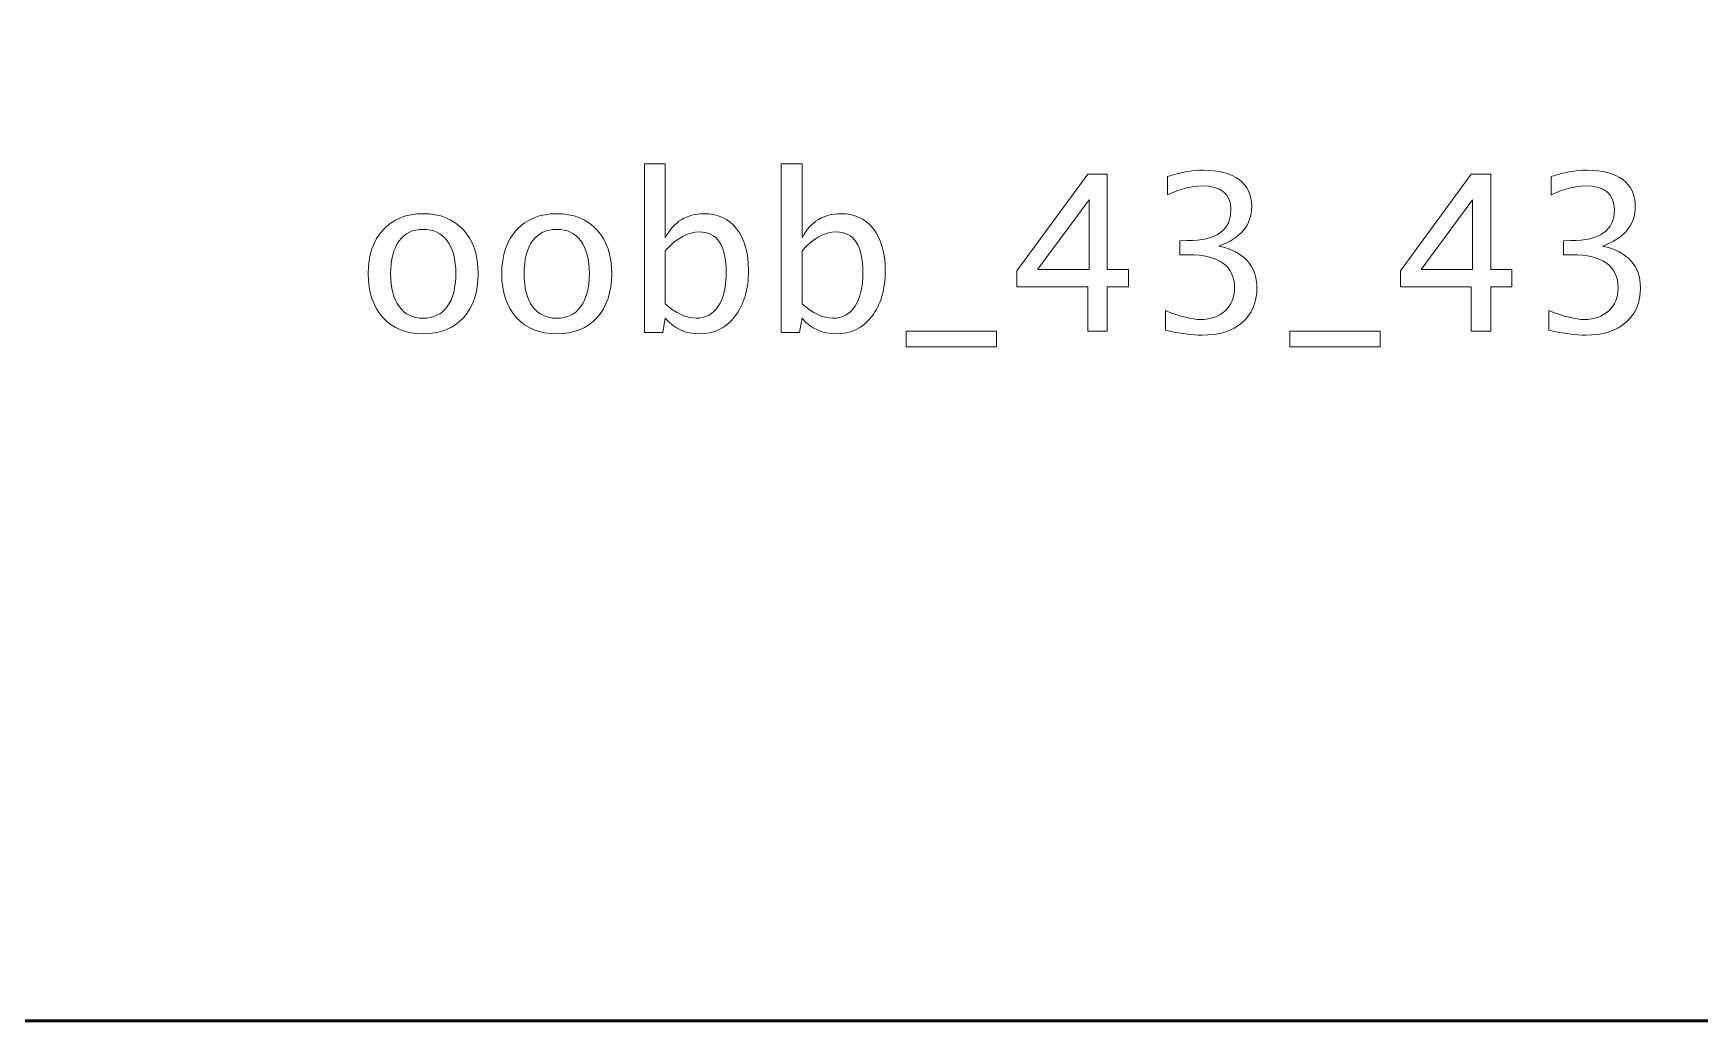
# Model space of a CAD drawing. Header units: centimetres. Extents: x -6.7 to 6.7, y -6 to 6.
# Drawn here: x -0.966 to 3.903, y -5.95 to -3.065 of the extents above; entities that cross this region are included whole.
import ezdxf

# ---------------------------------------------------------------- set-up
doc = ezdxf.new("R2010")
doc.units = ezdxf.units.CM
doc.header["$MEASUREMENT"] = 0
doc.layers.add('Layer 1', color=7, linetype='Continuous')

msp = doc.modelspace()

# ---------------------------------------------------------------- linework, layer by layer
at = {"layer": 'Layer 1', "lineweight": 53}
msp.add_open_spline([(6.2, 5.95), (6.2, 5.95), (-6.2, 5.95), (-6.2, 5.95), (-6.2, 5.95), (-6.47614, 5.95), (-6.7, 5.72614), (-6.7, 5.45), (-6.7, 5.45), (-6.7, 5.45), (-6.7, -5.45), (-6.7, -5.45), (-6.7, -5.45), (-6.7, -5.72614), (-6.47614, -5.95), (-6.2, -5.95), (-6.2, -5.95), (-6.2, -5.95), (6.2, -5.95), (6.2, -5.95), (6.2, -5.95), (6.47614, -5.95), (6.7, -5.72614), (6.7, -5.45), (6.7, -5.45), (6.7, -5.45), (6.7, 5.45), (6.7, 5.45), (6.7, 5.45), (6.7, 5.72614), (6.47614, 5.95), (6.2, 5.95)], degree=3, knots=[0, 0, 0, 0, 0.1111111, 0.1111111, 0.1111111, 0.1111111, 0.2222222, 0.2222222, 0.2222222, 0.2222222, 0.3333333, 0.3333333, 0.3333333, 0.3333333, 0.4444444, 0.4444444, 0.4444444, 0.4444444, 0.5555556, 0.5555556, 0.5555556, 0.5555556, 0.6666667, 0.6666667, 0.6666667, 0.6666667, 0.7777778, 0.7777778, 0.7777778, 0.7777778, 1, 1, 1, 1], dxfattribs=at)
at = {"layer": 'Layer 1', "color": 5, "lineweight": 9}
for points, knots in [([(0.81951, -3.93941), (0.81951, -3.93941), (0.81951, -3.44601), (0.81951, -3.44601), (0.81951, -3.44601), (0.81951, -3.44601), (0.88047, -3.44601), (0.88047, -3.44601), (0.88047, -3.44601), (0.88047, -3.44601), (0.88047, -3.66266), (0.88047, -3.66266), (0.88047, -3.66266), (0.90545, -3.61556), (0.94302, -3.59206), (0.99309, -3.59206), (0.99309, -3.59206), (1.03362, -3.59206), (1.06548, -3.60678), (1.08876, -3.6363), (1.08876, -3.6363), (1.11204, -3.66583), (1.12369, -3.70615), (1.12369, -3.75727), (1.12369, -3.75727), (1.12369, -3.81294), (1.11046, -3.85792), (1.0841, -3.892), (1.0841, -3.892), (1.05775, -3.92618), (1.02304, -3.94322), (0.98007, -3.94322), (0.98007, -3.94322), (0.94016, -3.94322), (0.90693, -3.92798), (0.88047, -3.89739), (0.88047, -3.89739), (0.88047, -3.89739), (0.87306, -3.93941), (0.87306, -3.93941), (0.87306, -3.93941), (0.87306, -3.93941), (0.81951, -3.93941), (0.81951, -3.93941)], [0, 0, 0, 0, 0.0833333, 0.0833333, 0.0833333, 0.0833333, 0.1666667, 0.1666667, 0.1666667, 0.1666667, 0.25, 0.25, 0.25, 0.25, 0.3333333, 0.3333333, 0.3333333, 0.3333333, 0.4166667, 0.4166667, 0.4166667, 0.4166667, 0.5, 0.5, 0.5, 0.5, 0.5833333, 0.5833333, 0.5833333, 0.5833333, 0.6666667, 0.6666667, 0.6666667, 0.6666667, 0.75, 0.75, 0.75, 0.75, 0.8333333, 0.8333333, 0.8333333, 0.8333333, 1, 1, 1, 1]), ([(1.21914, -3.93941), (1.21914, -3.93941), (1.21914, -3.44601), (1.21914, -3.44601), (1.21914, -3.44601), (1.21914, -3.44601), (1.2801, -3.44601), (1.2801, -3.44601), (1.2801, -3.44601), (1.2801, -3.44601), (1.2801, -3.66266), (1.2801, -3.66266), (1.2801, -3.66266), (1.30508, -3.61556), (1.34265, -3.59206), (1.39272, -3.59206), (1.39272, -3.59206), (1.43325, -3.59206), (1.46511, -3.60678), (1.48839, -3.6363), (1.48839, -3.6363), (1.51167, -3.66583), (1.52332, -3.70615), (1.52332, -3.75727), (1.52332, -3.75727), (1.52332, -3.81294), (1.51009, -3.85792), (1.48373, -3.892), (1.48373, -3.892), (1.45738, -3.92618), (1.42267, -3.94322), (1.3797, -3.94322), (1.3797, -3.94322), (1.33979, -3.94322), (1.30656, -3.92798), (1.2801, -3.89739), (1.2801, -3.89739), (1.2801, -3.89739), (1.27269, -3.93941), (1.27269, -3.93941), (1.27269, -3.93941), (1.27269, -3.93941), (1.21914, -3.93941), (1.21914, -3.93941)], [0, 0, 0, 0, 0.0833333, 0.0833333, 0.0833333, 0.0833333, 0.1666667, 0.1666667, 0.1666667, 0.1666667, 0.25, 0.25, 0.25, 0.25, 0.3333333, 0.3333333, 0.3333333, 0.3333333, 0.4166667, 0.4166667, 0.4166667, 0.4166667, 0.5, 0.5, 0.5, 0.5, 0.5833333, 0.5833333, 0.5833333, 0.5833333, 0.6666667, 0.6666667, 0.6666667, 0.6666667, 0.75, 0.75, 0.75, 0.75, 0.8333333, 0.8333333, 0.8333333, 0.8333333, 1, 1, 1, 1]), ([(2.11473, -3.9356), (2.11473, -3.9356), (2.11473, -3.80542), (2.11473, -3.80542), (2.11473, -3.80542), (2.11473, -3.80542), (1.90771, -3.80542), (1.90771, -3.80542), (1.90771, -3.80542), (1.90771, -3.80542), (1.90771, -3.75907), (1.90771, -3.75907), (1.90771, -3.75907), (1.90771, -3.75907), (2.11473, -3.47649), (2.11473, -3.47649), (2.11473, -3.47649), (2.11473, -3.47649), (2.17188, -3.47649), (2.17188, -3.47649), (2.17188, -3.47649), (2.17188, -3.47649), (2.17188, -3.75526), (2.17188, -3.75526), (2.17188, -3.75526), (2.17188, -3.75526), (2.23347, -3.75526), (2.23347, -3.75526), (2.23347, -3.75526), (2.23347, -3.75526), (2.23347, -3.80542), (2.23347, -3.80542), (2.23347, -3.80542), (2.23347, -3.80542), (2.17188, -3.80542), (2.17188, -3.80542), (2.17188, -3.80542), (2.17188, -3.80542), (2.17188, -3.9356), (2.17188, -3.9356), (2.17188, -3.9356), (2.17188, -3.9356), (2.11473, -3.9356), (2.11473, -3.9356)], [0, 0, 0, 0, 0.0833333, 0.0833333, 0.0833333, 0.0833333, 0.1666667, 0.1666667, 0.1666667, 0.1666667, 0.25, 0.25, 0.25, 0.25, 0.3333333, 0.3333333, 0.3333333, 0.3333333, 0.4166667, 0.4166667, 0.4166667, 0.4166667, 0.5, 0.5, 0.5, 0.5, 0.5833333, 0.5833333, 0.5833333, 0.5833333, 0.6666667, 0.6666667, 0.6666667, 0.6666667, 0.75, 0.75, 0.75, 0.75, 0.8333333, 0.8333333, 0.8333333, 0.8333333, 1, 1, 1, 1]), ([(2.34162, -3.93242), (2.34162, -3.93242), (2.34162, -3.87527), (2.34162, -3.87527), (2.34162, -3.87527), (2.38522, -3.89263), (2.41941, -3.90131), (2.44449, -3.90131), (2.44449, -3.90131), (2.47402, -3.90131), (2.49784, -3.89284), (2.51615, -3.8758), (2.51615, -3.8758), (2.53446, -3.85876), (2.54356, -3.83654), (2.54356, -3.80923), (2.54356, -3.80923), (2.54356, -3.74446), (2.49848, -3.71208), (2.4083, -3.71208), (2.4083, -3.71208), (2.4083, -3.71208), (2.38417, -3.71208), (2.38417, -3.71208), (2.38417, -3.71208), (2.38417, -3.71208), (2.38417, -3.67112), (2.38417, -3.67112), (2.38417, -3.67112), (2.38417, -3.67112), (2.40554, -3.6708), (2.40554, -3.6708), (2.40554, -3.6708), (2.49032, -3.6708), (2.53277, -3.64096), (2.53277, -3.58116), (2.53277, -3.58116), (2.53277, -3.53428), (2.50461, -3.51078), (2.44841, -3.51078), (2.44841, -3.51078), (2.41824, -3.51078), (2.3848, -3.51946), (2.34797, -3.53682), (2.34797, -3.53682), (2.34797, -3.53682), (2.34797, -3.48348), (2.34797, -3.48348), (2.34797, -3.48348), (2.38406, -3.4712), (2.41888, -3.46506), (2.45232, -3.46506), (2.45232, -3.46506), (2.49784, -3.46506), (2.53287, -3.47417), (2.55721, -3.49237), (2.55721, -3.49237), (2.58155, -3.51047), (2.59373, -3.53682), (2.59373, -3.57132), (2.59373, -3.57132), (2.59373, -3.62519), (2.56187, -3.66361), (2.49805, -3.68647), (2.49805, -3.68647), (2.57203, -3.70372), (2.60897, -3.74425), (2.60897, -3.80828), (2.60897, -3.80828), (2.60897, -3.85146), (2.59468, -3.88543), (2.56621, -3.91009), (2.56621, -3.91009), (2.53774, -3.93475), (2.49858, -3.94703), (2.44883, -3.94703), (2.44883, -3.94703), (2.42047, -3.94703), (2.3848, -3.94216), (2.34162, -3.93242)], [0, 0, 0, 0, 0.047619, 0.047619, 0.047619, 0.047619, 0.0952381, 0.0952381, 0.0952381, 0.0952381, 0.1428571, 0.1428571, 0.1428571, 0.1428571, 0.1904762, 0.1904762, 0.1904762, 0.1904762, 0.2380952, 0.2380952, 0.2380952, 0.2380952, 0.2857143, 0.2857143, 0.2857143, 0.2857143, 0.3333333, 0.3333333, 0.3333333, 0.3333333, 0.3809524, 0.3809524, 0.3809524, 0.3809524, 0.4285714, 0.4285714, 0.4285714, 0.4285714, 0.4761905, 0.4761905, 0.4761905, 0.4761905, 0.5238095, 0.5238095, 0.5238095, 0.5238095, 0.5714286, 0.5714286, 0.5714286, 0.5714286, 0.6190476, 0.6190476, 0.6190476, 0.6190476, 0.6666667, 0.6666667, 0.6666667, 0.6666667, 0.7142857, 0.7142857, 0.7142857, 0.7142857, 0.7619048, 0.7619048, 0.7619048, 0.7619048, 0.8095238, 0.8095238, 0.8095238, 0.8095238, 0.8571429, 0.8571429, 0.8571429, 0.8571429, 0.9047619, 0.9047619, 0.9047619, 0.9047619, 1, 1, 1, 1]), ([(3.2353, -3.9356), (3.2353, -3.9356), (3.2353, -3.80542), (3.2353, -3.80542), (3.2353, -3.80542), (3.2353, -3.80542), (3.02828, -3.80542), (3.02828, -3.80542), (3.02828, -3.80542), (3.02828, -3.80542), (3.02828, -3.75907), (3.02828, -3.75907), (3.02828, -3.75907), (3.02828, -3.75907), (3.2353, -3.47649), (3.2353, -3.47649), (3.2353, -3.47649), (3.2353, -3.47649), (3.29245, -3.47649), (3.29245, -3.47649), (3.29245, -3.47649), (3.29245, -3.47649), (3.29245, -3.75526), (3.29245, -3.75526), (3.29245, -3.75526), (3.29245, -3.75526), (3.35404, -3.75526), (3.35404, -3.75526), (3.35404, -3.75526), (3.35404, -3.75526), (3.35404, -3.80542), (3.35404, -3.80542), (3.35404, -3.80542), (3.35404, -3.80542), (3.29245, -3.80542), (3.29245, -3.80542), (3.29245, -3.80542), (3.29245, -3.80542), (3.29245, -3.9356), (3.29245, -3.9356), (3.29245, -3.9356), (3.29245, -3.9356), (3.2353, -3.9356), (3.2353, -3.9356)], [0, 0, 0, 0, 0.0833333, 0.0833333, 0.0833333, 0.0833333, 0.1666667, 0.1666667, 0.1666667, 0.1666667, 0.25, 0.25, 0.25, 0.25, 0.3333333, 0.3333333, 0.3333333, 0.3333333, 0.4166667, 0.4166667, 0.4166667, 0.4166667, 0.5, 0.5, 0.5, 0.5, 0.5833333, 0.5833333, 0.5833333, 0.5833333, 0.6666667, 0.6666667, 0.6666667, 0.6666667, 0.75, 0.75, 0.75, 0.75, 0.8333333, 0.8333333, 0.8333333, 0.8333333, 1, 1, 1, 1]), ([(3.46219, -3.93242), (3.46219, -3.93242), (3.46219, -3.87527), (3.46219, -3.87527), (3.46219, -3.87527), (3.50579, -3.89263), (3.53998, -3.90131), (3.56506, -3.90131), (3.56506, -3.90131), (3.59459, -3.90131), (3.61841, -3.89284), (3.63672, -3.8758), (3.63672, -3.8758), (3.65503, -3.85876), (3.66413, -3.83654), (3.66413, -3.80923), (3.66413, -3.80923), (3.66413, -3.74446), (3.61905, -3.71208), (3.52887, -3.71208), (3.52887, -3.71208), (3.52887, -3.71208), (3.50474, -3.71208), (3.50474, -3.71208), (3.50474, -3.71208), (3.50474, -3.71208), (3.50474, -3.67112), (3.50474, -3.67112), (3.50474, -3.67112), (3.50474, -3.67112), (3.52611, -3.6708), (3.52611, -3.6708), (3.52611, -3.6708), (3.61089, -3.6708), (3.65334, -3.64096), (3.65334, -3.58116), (3.65334, -3.58116), (3.65334, -3.53428), (3.62518, -3.51078), (3.56898, -3.51078), (3.56898, -3.51078), (3.53881, -3.51078), (3.50537, -3.51946), (3.46854, -3.53682), (3.46854, -3.53682), (3.46854, -3.53682), (3.46854, -3.48348), (3.46854, -3.48348), (3.46854, -3.48348), (3.50463, -3.4712), (3.53945, -3.46506), (3.57289, -3.46506), (3.57289, -3.46506), (3.61841, -3.46506), (3.65344, -3.47417), (3.67778, -3.49237), (3.67778, -3.49237), (3.70212, -3.51047), (3.7143, -3.53682), (3.7143, -3.57132), (3.7143, -3.57132), (3.7143, -3.62519), (3.68244, -3.66361), (3.61862, -3.68647), (3.61862, -3.68647), (3.6926, -3.70372), (3.72954, -3.74425), (3.72954, -3.80828), (3.72954, -3.80828), (3.72954, -3.85146), (3.71525, -3.88543), (3.68678, -3.91009), (3.68678, -3.91009), (3.65831, -3.93475), (3.61915, -3.94703), (3.5694, -3.94703), (3.5694, -3.94703), (3.54104, -3.94703), (3.50537, -3.94216), (3.46219, -3.93242)], [0, 0, 0, 0, 0.047619, 0.047619, 0.047619, 0.047619, 0.0952381, 0.0952381, 0.0952381, 0.0952381, 0.1428571, 0.1428571, 0.1428571, 0.1428571, 0.1904762, 0.1904762, 0.1904762, 0.1904762, 0.2380952, 0.2380952, 0.2380952, 0.2380952, 0.2857143, 0.2857143, 0.2857143, 0.2857143, 0.3333333, 0.3333333, 0.3333333, 0.3333333, 0.3809524, 0.3809524, 0.3809524, 0.3809524, 0.4285714, 0.4285714, 0.4285714, 0.4285714, 0.4761905, 0.4761905, 0.4761905, 0.4761905, 0.5238095, 0.5238095, 0.5238095, 0.5238095, 0.5714286, 0.5714286, 0.5714286, 0.5714286, 0.6190476, 0.6190476, 0.6190476, 0.6190476, 0.6666667, 0.6666667, 0.6666667, 0.6666667, 0.7142857, 0.7142857, 0.7142857, 0.7142857, 0.7619048, 0.7619048, 0.7619048, 0.7619048, 0.8095238, 0.8095238, 0.8095238, 0.8095238, 0.8571429, 0.8571429, 0.8571429, 0.8571429, 0.9047619, 0.9047619, 0.9047619, 0.9047619, 1, 1, 1, 1]), ([(1.96792, -3.75526), (1.96792, -3.75526), (2.11854, -3.75526), (2.11854, -3.75526), (2.11854, -3.75526), (2.11854, -3.75526), (2.11854, -3.55185), (2.11854, -3.55185), (2.11854, -3.55185), (2.11854, -3.55185), (1.96792, -3.75526), (1.96792, -3.75526)], [0, 0, 0, 0, 0.25, 0.25, 0.25, 0.25, 0.5, 0.5, 0.5, 0.5, 1, 1, 1, 1]), ([(3.08849, -3.75526), (3.08849, -3.75526), (3.23911, -3.75526), (3.23911, -3.75526), (3.23911, -3.75526), (3.23911, -3.75526), (3.23911, -3.55185), (3.23911, -3.55185), (3.23911, -3.55185), (3.23911, -3.55185), (3.08849, -3.75526), (3.08849, -3.75526)], [0, 0, 0, 0, 0.25, 0.25, 0.25, 0.25, 0.5, 0.5, 0.5, 0.5, 1, 1, 1, 1]), ([(0.17329, -3.94322), (0.12386, -3.94322), (0.0847, -3.92745), (0.05592, -3.89591), (0.05592, -3.89591), (0.02702, -3.86437), (0.01263, -3.82151), (0.01263, -3.76743), (0.01263, -3.76743), (0.01263, -3.71346), (0.02702, -3.6707), (0.05592, -3.63927), (0.05592, -3.63927), (0.0847, -3.60783), (0.12386, -3.59206), (0.17329, -3.59206), (0.17329, -3.59206), (0.22272, -3.59206), (0.26188, -3.60783), (0.29066, -3.63927), (0.29066, -3.63927), (0.31956, -3.6707), (0.33395, -3.71346), (0.33395, -3.76743), (0.33395, -3.76743), (0.33395, -3.82151), (0.31956, -3.86437), (0.29066, -3.89591), (0.29066, -3.89591), (0.26188, -3.92745), (0.22272, -3.94322), (0.17329, -3.94322)], [0, 0, 0, 0, 0.1111111, 0.1111111, 0.1111111, 0.1111111, 0.2222222, 0.2222222, 0.2222222, 0.2222222, 0.3333333, 0.3333333, 0.3333333, 0.3333333, 0.4444444, 0.4444444, 0.4444444, 0.4444444, 0.5555556, 0.5555556, 0.5555556, 0.5555556, 0.6666667, 0.6666667, 0.6666667, 0.6666667, 0.7777778, 0.7777778, 0.7777778, 0.7777778, 1, 1, 1, 1]), ([(0.5634, -3.94322), (0.51397, -3.94322), (0.47481, -3.92745), (0.44603, -3.89591), (0.44603, -3.89591), (0.41713, -3.86437), (0.40274, -3.82151), (0.40274, -3.76743), (0.40274, -3.76743), (0.40274, -3.71346), (0.41713, -3.6707), (0.44603, -3.63927), (0.44603, -3.63927), (0.47481, -3.60783), (0.51397, -3.59206), (0.5634, -3.59206), (0.5634, -3.59206), (0.61283, -3.59206), (0.65199, -3.60783), (0.68077, -3.63927), (0.68077, -3.63927), (0.70967, -3.6707), (0.72406, -3.71346), (0.72406, -3.76743), (0.72406, -3.76743), (0.72406, -3.82151), (0.70967, -3.86437), (0.68077, -3.89591), (0.68077, -3.89591), (0.65199, -3.92745), (0.61283, -3.94322), (0.5634, -3.94322)], [0, 0, 0, 0, 0.1111111, 0.1111111, 0.1111111, 0.1111111, 0.2222222, 0.2222222, 0.2222222, 0.2222222, 0.3333333, 0.3333333, 0.3333333, 0.3333333, 0.4444444, 0.4444444, 0.4444444, 0.4444444, 0.5555556, 0.5555556, 0.5555556, 0.5555556, 0.6666667, 0.6666667, 0.6666667, 0.6666667, 0.7777778, 0.7777778, 0.7777778, 0.7777778, 1, 1, 1, 1]), ([(0.17318, -3.8975), (0.20335, -3.8975), (0.22685, -3.88618), (0.24357, -3.86342), (0.24357, -3.86342), (0.26018, -3.84077), (0.26855, -3.80871), (0.26855, -3.76743), (0.26855, -3.76743), (0.26855, -3.72626), (0.26018, -3.6943), (0.24357, -3.67165), (0.24357, -3.67165), (0.22685, -3.64911), (0.20335, -3.63778), (0.17318, -3.63778), (0.17318, -3.63778), (0.14291, -3.63778), (0.11942, -3.64911), (0.10291, -3.67165), (0.10291, -3.67165), (0.08629, -3.6943), (0.07804, -3.72626), (0.07804, -3.76743), (0.07804, -3.76743), (0.07804, -3.80871), (0.08629, -3.84077), (0.10291, -3.86342), (0.10291, -3.86342), (0.11942, -3.88618), (0.14291, -3.8975), (0.17318, -3.8975)], [0, 0, 0, 0, 0.1111111, 0.1111111, 0.1111111, 0.1111111, 0.2222222, 0.2222222, 0.2222222, 0.2222222, 0.3333333, 0.3333333, 0.3333333, 0.3333333, 0.4444444, 0.4444444, 0.4444444, 0.4444444, 0.5555556, 0.5555556, 0.5555556, 0.5555556, 0.6666667, 0.6666667, 0.6666667, 0.6666667, 0.7777778, 0.7777778, 0.7777778, 0.7777778, 1, 1, 1, 1]), ([(0.56329, -3.8975), (0.59346, -3.8975), (0.61696, -3.88618), (0.63368, -3.86342), (0.63368, -3.86342), (0.65029, -3.84077), (0.65866, -3.80871), (0.65866, -3.76743), (0.65866, -3.76743), (0.65866, -3.72626), (0.65029, -3.6943), (0.63368, -3.67165), (0.63368, -3.67165), (0.61696, -3.64911), (0.59346, -3.63778), (0.56329, -3.63778), (0.56329, -3.63778), (0.53302, -3.63778), (0.50953, -3.64911), (0.49302, -3.67165), (0.49302, -3.67165), (0.4764, -3.6943), (0.46815, -3.72626), (0.46815, -3.76743), (0.46815, -3.76743), (0.46815, -3.80871), (0.4764, -3.84077), (0.49302, -3.86342), (0.49302, -3.86342), (0.50953, -3.88618), (0.53302, -3.8975), (0.56329, -3.8975)], [0, 0, 0, 0, 0.1111111, 0.1111111, 0.1111111, 0.1111111, 0.2222222, 0.2222222, 0.2222222, 0.2222222, 0.3333333, 0.3333333, 0.3333333, 0.3333333, 0.4444444, 0.4444444, 0.4444444, 0.4444444, 0.5555556, 0.5555556, 0.5555556, 0.5555556, 0.6666667, 0.6666667, 0.6666667, 0.6666667, 0.7777778, 0.7777778, 0.7777778, 0.7777778, 1, 1, 1, 1]), ([(0.88047, -3.85538), (0.9119, -3.88342), (0.94185, -3.8975), (0.97032, -3.8975), (0.97032, -3.8975), (0.99838, -3.8975), (1.02007, -3.88575), (1.03531, -3.86236), (1.03531, -3.86236), (1.05066, -3.83897), (1.05828, -3.80606), (1.05828, -3.76351), (1.05828, -3.76351), (1.05828, -3.68477), (1.03225, -3.6454), (0.98018, -3.6454), (0.98018, -3.6454), (0.94609, -3.6454), (0.91286, -3.66382), (0.88047, -3.70076), (0.88047, -3.70076), (0.88047, -3.70076), (0.88047, -3.85538), (0.88047, -3.85538)], [0, 0, 0, 0, 0.1428571, 0.1428571, 0.1428571, 0.1428571, 0.2857143, 0.2857143, 0.2857143, 0.2857143, 0.4285714, 0.4285714, 0.4285714, 0.4285714, 0.5714286, 0.5714286, 0.5714286, 0.5714286, 0.7142857, 0.7142857, 0.7142857, 0.7142857, 1, 1, 1, 1]), ([(1.2801, -3.85538), (1.31153, -3.88342), (1.34148, -3.8975), (1.36995, -3.8975), (1.36995, -3.8975), (1.39801, -3.8975), (1.4197, -3.88575), (1.43494, -3.86236), (1.43494, -3.86236), (1.45029, -3.83897), (1.45791, -3.80606), (1.45791, -3.76351), (1.45791, -3.76351), (1.45791, -3.68477), (1.43188, -3.6454), (1.37981, -3.6454), (1.37981, -3.6454), (1.34572, -3.6454), (1.31249, -3.66382), (1.2801, -3.70076), (1.2801, -3.70076), (1.2801, -3.70076), (1.2801, -3.85538), (1.2801, -3.85538)], [0, 0, 0, 0, 0.1428571, 0.1428571, 0.1428571, 0.1428571, 0.2857143, 0.2857143, 0.2857143, 0.2857143, 0.4285714, 0.4285714, 0.4285714, 0.4285714, 0.5714286, 0.5714286, 0.5714286, 0.5714286, 0.7142857, 0.7142857, 0.7142857, 0.7142857, 1, 1, 1, 1]), ([(1.58449, -3.98132), (1.58449, -3.98132), (1.58449, -3.9356), (1.58449, -3.9356), (1.58449, -3.9356), (1.58449, -3.9356), (1.84866, -3.9356), (1.84866, -3.9356), (1.84866, -3.9356), (1.84866, -3.9356), (1.84866, -3.98132), (1.84866, -3.98132), (1.84866, -3.98132), (1.84866, -3.98132), (1.58449, -3.98132), (1.58449, -3.98132)], [0, 0, 0, 0, 0.2, 0.2, 0.2, 0.2, 0.4, 0.4, 0.4, 0.4, 0.6, 0.6, 0.6, 0.6, 1, 1, 1, 1]), ([(2.70506, -3.98132), (2.70506, -3.98132), (2.70506, -3.9356), (2.70506, -3.9356), (2.70506, -3.9356), (2.70506, -3.9356), (2.96923, -3.9356), (2.96923, -3.9356), (2.96923, -3.9356), (2.96923, -3.9356), (2.96923, -3.98132), (2.96923, -3.98132), (2.96923, -3.98132), (2.96923, -3.98132), (2.70506, -3.98132), (2.70506, -3.98132)], [0, 0, 0, 0, 0.2, 0.2, 0.2, 0.2, 0.4, 0.4, 0.4, 0.4, 0.6, 0.6, 0.6, 0.6, 1, 1, 1, 1])]:
    msp.add_open_spline(points, degree=3, knots=knots, dxfattribs=at)

doc.saveas('drawing.dxf')
